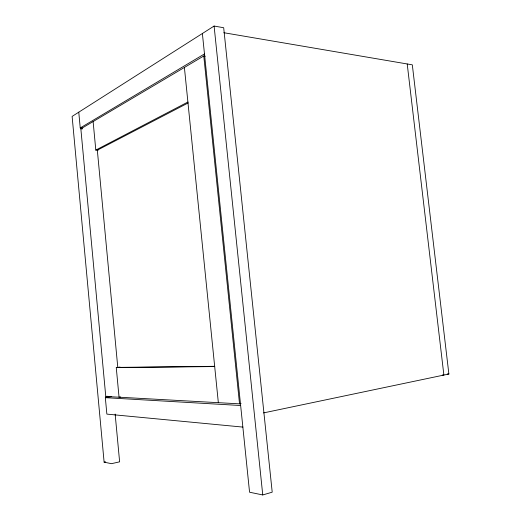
<?xml version="1.0" encoding="UTF-8"?>
<svg xmlns="http://www.w3.org/2000/svg" width="521" height="521" viewBox="0 0 521 521"><rect width="100%" height="100%" fill="white"/><g stroke="black" fill="none" stroke-linecap="round" stroke-linejoin="round"><path stroke-width="0.78" d="M202.382 33.5L249.559 492.221L262.753 494.95L272.209 492.176L223.685 27.73L214.098 26.05L72.119 116.411L104.115 462.16L111.481 463.677L119.622 461.834L115.148 414.058M78.769 112.184L80.234 127.951L204.486 53.923M241.099 403.541L239.53 403.847L105.77 396.468L80.853 128.83L203.783 55.975L205.359 56.203M93.122 121.562L95.805 150.1L187.905 102.025M188.166 102.943L97.329 150.172L117.785 367.396L214.763 366.309M104.115 462.16L105.581 461.827M263.554 412.906L448.881 374.006L412.319 64.838L223.828 32.719M120.559 396.943L119.049 397.197L116.268 367.611L120.051 367.071M105.77 396.468L107.254 396.22M242.864 427.09L106.864 414.11L105.333 397.666L111.26 396.676M116.268 367.611L214.685 366.55M447.259 374L448.881 374.006M442.251 375.048L443.879 375.055L407.214 63.972M95.805 150.1L98.078 150.211M105.333 397.666L240.643 405.514M80.853 128.83L82.344 128.934M80.234 127.951L82.461 128.101M214.098 26.05L262.753 494.95M203.783 55.975L239.53 403.847M184.401 67.456L218.345 402.681"/></g></svg>
